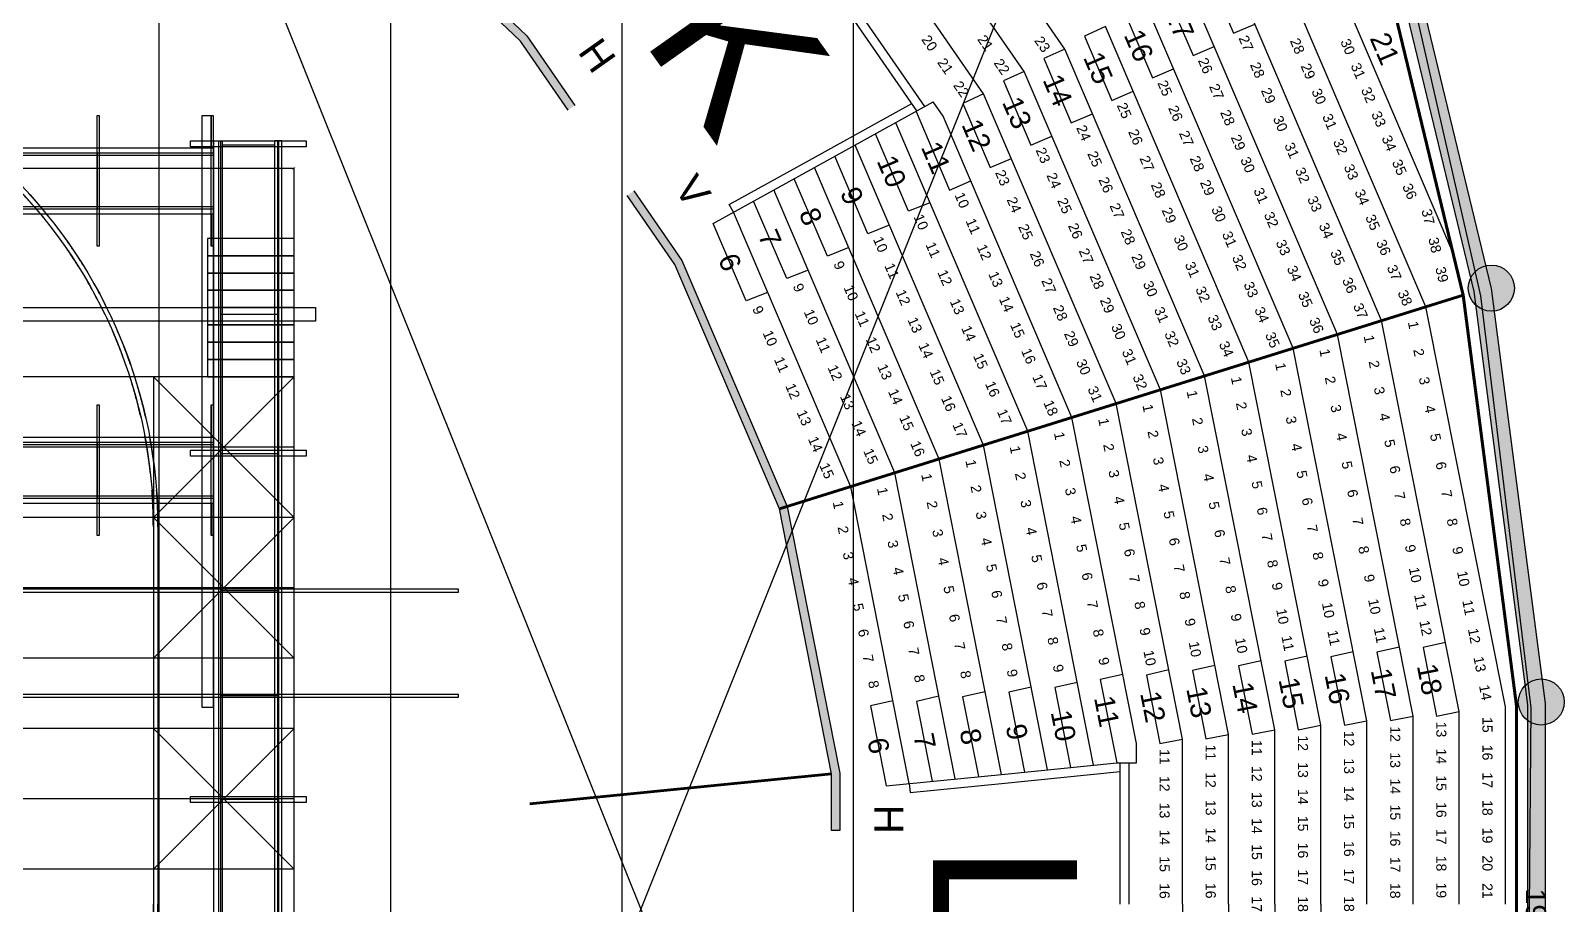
# Model space of a CAD drawing. Header units: millimetres. Extents: x -76108 to 202332, y 27411 to 140378.
# Drawn here: x 146641 to 173243, y 84100 to 99253 of the extents above; entities that cross this region are included whole.
import ezdxf
from ezdxf.enums import TextEntityAlignment as Align

# ---------------------------------------------------------------- set-up
doc = ezdxf.new("R2010")
doc.units = ezdxf.units.MM
doc.header["$LTSCALE"] = 100
doc.linetypes.add('HIDDEN', pattern=[9.525, 6.35, -3.175])
doc.layers.get('0').update_dxf_attribs({"linetype": 'CONTINUOUS'})
doc.layers.get('Defpoints').update_dxf_attribs({"linetype": 'CONTINUOUS'})
for name, color, linetype in [('_insida yttervägg arena', 6, 'CONTINUOUS'), ('A-3311-EA-', 3, 'CONTINUOUS'), ('A-3311-FYLL', 1, 'CONTINUOUS'), ('A-3312-EA-', 7, 'CONTINUOUS'), ('A-3312-FYLL', 7, 'CONTINUOUS'), ('A-3320-EA-', 3, 'CONTINUOUS'), ('A-3320-FYLL', 3, 'CONTINUOUS'), ('BELYS_BRYGGA', 7, 'CONTINUOUS'), ('G-STOLAR_TELE_2', 3, 'CONTINUOUS'), ('K-RADER', 252, 'CONTINUOUS'), ('K-RADNUMMER', 4, 'CONTINUOUS'), ('K-STOLNUMMER', 7, 'CONTINUOUS'), ('K-TRAPPA', 254, 'CONTINUOUS'), ('L-RADER', 252, 'CONTINUOUS'), ('L-RADNUMMER', 4, 'CONTINUOUS'), ('L-STOLNUMMER', 7, 'CONTINUOUS'), ('L-TRAPPA', 254, 'CONTINUOUS'), ('LINOR_HÄNG', 40, 'CONTINUOUS'), ('RINK', 5, 'CONTINUOUS'), ('SEKTIONS_NR', 4, 'CONTINUOUS'), ('STAGE 1', 4, 'CONTINUOUS'), ('U-RADER', 252, 'CONTINUOUS')]:
    doc.layers.add(name, color=color, linetype=linetype)
doc.layers.add('SEKTIONER', color=4, linetype='CONTINUOUS', lineweight=70)
doc.layers.add('SIDEDROP', color=7, linetype='CONTINUOUS', lineweight=30)
doc.styles.add('ARIAL', font='arial.ttf')
doc.dimstyles.new('POINT-BH90', dxfattribs={"dimtxt": 250, "dimasz": 50, "dimexe": 2, "dimexo": 1.5, "dimgap": 2, "dimtad": 1, "dimdec": 0, "dimzin": 0, "dimdsep": 46, "dimtxsty": 'STANDARD', "dimblk1": 'ARCHTICK', "dimblk2": 'ARCHTICK', "dimsah": 1, "dimcen": 1.5, "dimadec": 0, "dimazin": 0, "dimtfac": 1, "dimtdec": 0, "dimtix": 1, "dimtmove": 0, "dimatfit": 3, "dimldrblk": 'ARCHTICK', "dimfxl": 1, "dimtolj": 1, "dimtzin": 0, "dimarcsym": 0})

# ---------------------------------------------------------------- blocks, each defined once
blk = doc.blocks.new('KAJ')
at = {"layer": 'A-3311-FYLL'}
h = blk.add_hatch(color=256, dxfattribs=at)
h.paths.add_polyline_path([(27843, 21296), (27790, 21168), (29123, 20607), (33086, 18125), (33172, 18236), (29188, 20732)])
h.paths.add_polyline_path([(37213, 13775), (37328, 13855), (36493, 15063), (33172, 18236), (33086, 18125), (36385, 14971)])
blk.add_hatch(color=256, dxfattribs=at).paths.add_polyline_path([(38351, 12375), (38237, 12295), (39063, 11100), (40878, 6857), (41781, 2263), (41781, 1281), (41921, 1281), (41921, 2277), (41012, 6899), (39186, 11168)])
at = {"layer": 'A-3311-EA-'}
for p, q in [((36385, 14971), (33086, 18125)), ((33172, 18236), (36493, 15063)), ((37213, 13775), (36385, 14971)), ((36493, 15063), (37328, 13855)), ((39063, 11100), (38237, 12295)), ((38351, 12375), (39186, 11168)), ((40878, 6857), (39063, 11100)), ((39186, 11168), (41012, 6898)), ((41781, 2263), (40878, 6857)), ((41012, 6898), (41921, 2277)), ((41781, 1281), (41781, 2263)), ((41921, 2277), (41921, 1281)), ((41921, 1281), (41781, 1281))]:
    blk.add_line(p, q, dxfattribs=at)
blk = doc.blocks.new('*U48')
at = {"layer": 'G-STOLAR_TELE_2'}
blk.add_circle((0, 0), 400, dxfattribs=at)
blk = doc.blocks.new('*U49')
at = {"layer": 'G-STOLAR_TELE_2'}
blk.add_circle((0, 0), 400, dxfattribs=at)
blk = doc.blocks.new('sarg')
at = {"layer": 'RINK'}
for points in [[(118753, 99226), (140269, 99226, -0.414214), (148849, 90646), (148849, 84100)], [(118753, 99146), (140269, 99146, -0.414214), (148769, 90646), (148769, 84100)], [(118753, 69054), (140269, 69054, 0.414214), (148769, 77554), (148769, 84100)], [(118753, 68974), (140269, 68974, 0.414214), (148849, 77554), (148849, 84100)]]:
    blk.add_lwpolyline(points, format="xyb", dxfattribs=at)
blk = doc.blocks.new('_ARCHTICK')
at = {"color": 0, "linetype": 'ByBlock', "const_width": 0.15}
blk.add_lwpolyline([(-0.5, -0.5), (0.5, 0.5)], dxfattribs=at)
blk = doc.blocks.new('*D66')
at = {"layer": 'Defpoints', "color": 0, "transparency": 16777216}
for p in [(151209, 96867), (139009, 93250), (151209, 93250)]:
    blk.add_point(p, dxfattribs=at)
at = {"layer": 'STAGE 1', "color": 0, "lineweight": -2, "transparency": 16777216}
for p, q in [((139009, 93252), (139009, 96869)), ((139009, 96867), (151209, 96867)), ((151209, 93252), (151209, 96869))]:
    blk.add_line(p, q, dxfattribs=at)
at = {"layer": 'STAGE 1', "color": 0, "lineweight": -2, "transparency": 16777216, "xscale": 50, "yscale": 50, "zscale": 50, "rotation": 180}
blk.add_blockref('_ARCHTICK', (139009, 96867), dxfattribs=at)
at = {"layer": 'STAGE 1', "color": 0, "lineweight": -2, "transparency": 16777216, "xscale": 50, "yscale": 50, "zscale": 50}
blk.add_blockref('_ARCHTICK', (151209, 96867), dxfattribs=at)
at = {"layer": 'STAGE 1', "color": 0, "transparency": 16777216, "insert": (145109, 97073), "char_height": 250, "attachment_point": 5, "style": 'ARIAL'}
blk.add_mtext('\\A1;{\\H1.6x;12200}', dxfattribs=at)

msp = doc.modelspace()

# ---------------------------------------------------------------- hatches: boundary and pattern name
at = {"layer": 'A-3312-FYLL'}
msp.add_hatch(color=256, dxfattribs=at).paths.add_polyline_path([(172912, 87591.3), (171965, 94817.1), (170224.5, 102043), (167356.7, 109336.3), (164341.5, 114725.2), (164096.7, 114548.4), (167085, 109207.6), (169950, 101901.8), (171678, 94727.3), (172612, 87561.5), (172612, 84100), (172612, 80638.5), (171678, 73472.7), (169950, 66298.2), (167085, 58992.4), (164096.7, 53651.6), (164341.5, 53474.8), (167356.7, 58863.7), (170224.5, 66157), (171965, 73382.9), (172912, 80608.7), (172912, 84100)])
at = {"layer": 'A-3320-FYLL'}
for points in [[(172377.7, 94788.4, 1), (171577.7, 94788.4, 1)], [(173243.4, 87609, 1), (172443.4, 87609, 1)]]:
    msp.add_hatch(color=256, dxfattribs=at).paths.add_polyline_path(points)

# ---------------------------------------------------------------- linework, layer by layer
at = {"layer": '_insida yttervägg arena', "color": 9}
msp.add_lwpolyline([(144135, 131340.6), (150884.1, 127310.9), (157147, 122309.6), (161229.7, 118425.7), (159972.6, 117383.9), (162841.1, 113601.1), (164195.6, 114618.1), (167368.7, 109271.5), (170127, 101958.3), (171790.5, 94651.7), (172663, 87507.3), (172606.7, 80521.3), (171762.4, 73264.4), (170101.6, 66103.1), (167202.6, 58902.4), (164217.1, 53599), (162838, 54583.5), (159967.1, 50673.7), (161092.9, 49745.5), (156927.3, 45779.5), (150671.1, 40929), (144056.7, 36878.6)], dxfattribs=at)
at = {"layer": 'A-3312-EA-'}
for p, q in [((171678, 94727.3), (169950, 101901.8)), ((170236.8, 101992.1), (171973.5, 94782)), ((172612, 87561.5), (171678, 94727.3)), ((171973.5, 94782), (172912, 87581)), ((172612, 80638.5), (172612, 87561.5)), ((172912, 87581), (172912, 80619))]:
    msp.add_line(p, q, dxfattribs=at)
at = {"layer": 'BELYS_BRYGGA'}
for p, q in [((149780, 97223.4), (149780, 97777)), ((87542.7, 97135.5), (149813, 97135.5)), ((87692.2, 97223.4), (149813, 97223.4)), ((147800.4, 96165), (147800.4, 97135.5)), ((149813, 97339.7), (149813, 70860.3)), ((149934.6, 97339.7), (149934.6, 70860.3)), ((150870, 97270.1), (149962.6, 97270.1)), ((87692.2, 97095.6), (149813, 97095.6)), ((87542.7, 96165), (149813, 96165)), ((87692.2, 96204.9), (149813, 96204.9)), ((87692.2, 96077.1), (149813, 96077.1)), ((149780, 96077.1), (149780, 95523.5)), ((150926, 94332.6), (149934.6, 94332.6)), ((149780, 92201.7), (149780, 92755.3)), ((87542.7, 92113.8), (149813, 92113.8)), ((87692.2, 92201.7), (149813, 92201.7)), ((87692.2, 92073.9), (149813, 92073.9)), ((147800.4, 91143.3), (147800.4, 92113.8)), ((150926, 91912.2), (149934.6, 91912.2)), ((87542.7, 91143.3), (149813, 91143.3)), ((87692.2, 91183.3), (149813, 91183.3)), ((87692.2, 91055.4), (149813, 91055.4)), ((149780, 91055.4), (149780, 90501.8)), ((150926, 89539.9), (149934.6, 89539.9)), ((150926, 87718), (149934.6, 87718)), ((150926, 85918.2), (149934.6, 85918.2))]:
    msp.add_line(p, q, dxfattribs=at)
for points in [[(147834.8, 97777), (147786.8, 97777), (147786.8, 95523.5), (147834.8, 95523.5)], [(149608, 97777), (149608, 87520.7), (149813, 87520.7), (149813, 97777)], [(149813, 97777), (149765, 97777), (149765, 95523.5), (149813, 95523.5)], [(151421.4, 97238.6), (149411.2, 97238.6), (149411.2, 97339.7), (151421.4, 97339.7)], [(149962.6, 70860.3), (149906.6, 70860.3), (149906.6, 97339.7), (149962.6, 97339.7)], [(150870, 70860.3), (150926, 70860.3), (150926, 97339.7), (150870, 97339.7)], [(150939.8, 70860.3), (150995.8, 70860.3), (150995.8, 97339.7), (150939.8, 97339.7)], [(151580.5, 94215.9), (145686.4, 94215.9), (145686.4, 94449.4), (151580.5, 94449.4)], [(147834.8, 92755.3), (147786.8, 92755.3), (147786.8, 90501.8), (147834.8, 90501.8)], [(149813, 92755.3), (149765, 92755.3), (149765, 90501.8), (149813, 90501.8)], [(151421.4, 91875.7), (149411.2, 91875.7), (149411.2, 91976.7), (151421.4, 91976.7)], [(145681.6, 89563.9), (145681.6, 89515.9), (154064.6, 89515.9), (154064.6, 89563.9)], [(145681.6, 87742), (145681.6, 87694), (154064.6, 87694), (154064.6, 87742)], [(151421.4, 85867.7), (149411.2, 85867.7), (149411.2, 85968.8), (151421.4, 85968.8)]]:
    msp.add_lwpolyline(points, close=True, dxfattribs=at)
at = {"layer": 'K-RADER'}
for p, q in [((164578.9, 98935.2), (161015.2, 104087.5)), ((163875.1, 98546.4), (160403.6, 103565.5)), ((163171.3, 98157.7), (159791.9, 103043.5)), ((169768.4, 101801.5), (171486.7, 94667.4)), ((171308.7, 95406.6), (168801.9, 101267.7)), ((170841.2, 94465.4), (168098.1, 100878.9)), ((170073.8, 94225.2), (167394.3, 100490.2)), ((169306.4, 93985.1), (166690.4, 100101.4)), ((168539, 93744.9), (165986.6, 99712.7)), ((167771.6, 93504.8), (165282.8, 99323.9)), ((167004.2, 93264.6), (164578.9, 98935.2)), ((166236.9, 93024.5), (163875.1, 98546.4)), ((162467.5, 97768.9), (162295.9, 98016.9)), ((165469.5, 92784.3), (163171.3, 98157.7)), ((163934.7, 92304), (161645, 97657.4)), ((164702.1, 92544.2), (162467.5, 97768.9)), ((163167.3, 92063.8), (160941.2, 97268.6)), ((162399.9, 91823.7), (160237.4, 96879.9)), ((161632.5, 91583.5), (159533.6, 96491.1)), ((160865.2, 91343.4), (158829.7, 96102.4))]:
    msp.add_line(p, q, dxfattribs=at)
at = {"layer": 'K-TRAPPA'}
for p, q in [((160148.9, 97008.1), (161924.8, 97989)), ((160237.4, 96879.9), (162295.9, 98016.9)), ((161998.5, 97852.6), (162579.6, 96489.6)), ((158477.8, 95908), (160237.4, 96879.9)), ((158754.8, 96238.1), (160148.9, 97008.1)), ((162579.6, 96489.6), (162947.5, 96646.5)), ((158829.7, 96102.4), (158754.8, 96238.1))]:
    msp.add_line(p, q, dxfattribs=at)
for points in [[(162013.4, 97860.8), (159118.3, 102046.5)], [(162149.8, 97936.2), (159236.6, 102147.9)], [(167394.3, 100490.2), (167031.7, 100324.4), (167506.4, 99210.9), (167874.3, 99367.7)], [(166690.4, 100101.4), (166327.9, 99935.6), (166802.5, 98822.1), (167170.5, 98979)], [(165986.6, 99712.7), (165624.1, 99546.9), (166098.7, 98433.4), (166466.7, 98590.2)], [(165282.8, 99323.9), (164920.2, 99158.1), (165394.9, 98044.6), (165762.8, 98201.5)], [(164578.9, 98935.2), (164216.4, 98769.4), (164691, 97655.9), (165059, 97812.7)], [(163875.1, 98546.4), (163512.6, 98380.6), (163987.2, 97267.1), (164355.2, 97424)], [(163171.3, 98157.7), (162808.7, 97991.9), (163283.4, 96878.4), (163651.3, 97035.2)], [(162238.1, 96268.1), (161867.6, 96120.8), (161293.1, 97463)], [(161534.2, 95879.4), (161163.8, 95732.1), (160589.3, 97074.3)], [(160830.4, 95490.6), (160460, 95343.3), (159885.5, 96685.5)], [(160126.6, 95101.9), (159756.1, 94954.6), (159181.6, 96296.8)], [(159422.8, 94713.1), (159052.3, 94565.8), (158477.8, 95908)]]:
    msp.add_lwpolyline(points, dxfattribs=at)
at = {"layer": 'L-RADER'}
for p, q in [((172220.2, 87522.7), (170841.2, 94465.4)), ((171486.7, 94667.4), (172412, 87541.7)), ((171420.2, 87443.3), (170073.8, 94225.2)), ((170620.2, 87363.9), (169306.4, 93985.1)), ((169820.2, 87284.6), (168539, 93744.9)), ((169020.2, 87205.2), (167771.6, 93504.8)), ((168220.2, 87125.8), (167004.2, 93264.6)), ((167420.2, 87046.5), (166236.9, 93024.5)), ((166620.2, 86967.1), (165469.5, 92784.3)), ((165820.2, 86887.8), (164702.1, 92544.2)), ((164278.6, 86433.3), (163167.3, 92063.8)), ((165078.6, 86512.7), (163934.7, 92304)), ((163478.5, 86354), (162399.9, 91823.7)), ((162678.5, 86274.6), (161632.5, 91583.5)), ((161878.4, 86195.2), (160865.2, 91343.4)), ((172220.2, 84100), (172220.2, 87522.7)), ((169820.2, 84100), (169820.2, 87284.6)), ((170620.2, 84100), (170620.2, 87363.9)), ((171420.2, 84100), (171420.2, 87443.3)), ((167420.2, 84100), (167420.2, 87046.5)), ((168220.2, 84100), (168220.2, 87125.8)), ((169020.2, 84100), (169020.2, 87205.2)), ((165820.2, 86552.4), (165820.2, 86887.8)), ((166620.2, 84100), (166620.2, 86967.1)), ((166620.2, 84100), (166620.2, 81232.9)), ((167420.2, 84100), (167420.2, 81153.5)), ((168220.2, 84100), (168220.2, 81074.2)), ((169020.2, 84100), (169020.2, 80994.8))]:
    msp.add_line(p, q, dxfattribs=at)
at = {"layer": 'L-TRAPPA'}
for p, q in [((165582.9, 88085.2), (165193.9, 87998.1)), ((165193.9, 87998.1), (165478.6, 86552.4)), ((163478.5, 86354), (165478.6, 86552.4)), ((165478.6, 86552.4), (165820.2, 86552.4)), ((155343.1, 85848.3), (160533.1, 86363.2)), ((161480.6, 86155.8), (163478.5, 86354)), ((161878.4, 86195.2), (161893.7, 86041)), ((161893.7, 86041), (163478.6, 86198.2)), ((163478.5, 86198.2), (165540.5, 86402.8))]:
    msp.add_line(p, q, dxfattribs=at)
for points in [[(171182.9, 88640.8), (170793.9, 88553.6), (171027.8, 87366), (171420.2, 87443.3)], [(167982.9, 88323.3), (167593.9, 88236.2), (167827.8, 87048.6), (168220.2, 87125.8)], [(168782.9, 88402.7), (168393.9, 88315.5), (168627.8, 87127.9), (169020.2, 87205.2)], [(169582.9, 88482.1), (169193.9, 88394.9), (169427.8, 87207.3), (169820.2, 87284.6)], [(170382.9, 88561.4), (169993.9, 88474.3), (170227.8, 87286.7), (170620.2, 87363.9)], [(166382.9, 88164.6), (165993.9, 88077.4), (166227.8, 86889.8), (166620.2, 86967.1)], [(167182.9, 88244), (166793.9, 88156.8), (167027.8, 86969.2), (167420.2, 87046.5)], [(163995.7, 87866.5), (163606.7, 87779.1), (163880.3, 86393.8)], [(164795.5, 87945.8), (164406.6, 87858.4), (164680.2, 86473.2)], [(161595.9, 87628.4), (161207, 87541), (161480.6, 86155.8)], [(162395.9, 87707.8), (162006.9, 87620.4), (162280.5, 86235.1)], [(163195.8, 87787.1), (162806.8, 87699.7), (163080.4, 86314.5)], [(165540.5, 84100), (165540.5, 86552.4)], [(165695.5, 84100), (165695.5, 86552.4)]]:
    msp.add_lwpolyline(points, dxfattribs=at)
at = {"layer": 'LINOR_HÄNG'}
for p, q in [((148865.1, 128284.4), (148865.1, 39915.6)), ((152880.1, 125445.2), (152880.1, 42754.8)), ((156895.1, 122338.3), (156895.1, 45861.7)), ((160910.1, 116179.1), (160910.1, 52020.9))]:
    msp.add_line(p, q, dxfattribs=at)
at = {"layer": 'RINK', "linetype": 'HIDDEN'}
for points in [[(118752.6, 99226.5), (140268.6, 99226.5, -0.4142136), (148848.6, 90646.5), (148848.6, 84100)], [(118752.6, 99146.5), (140268.6, 99146.5, -0.4142136), (148768.6, 90646.5), (148768.6, 84100)], [(118752.6, 69053.5), (140268.6, 69053.5, 0.4142136), (148768.6, 77553.5), (148768.6, 84100)], [(118752.6, 68973.5), (140268.6, 68973.5, 0.4142136), (148848.6, 77553.5), (148848.6, 84100)]]:
    msp.add_lwpolyline(points, format="xyb", dxfattribs=at)
at = {"layer": 'SEKTIONER'}
for p, q in [((159630.5, 90957), (171486.7, 94667.4)), ((160533.1, 86363.2), (155298.1, 85843.9))]:
    msp.add_line(p, q, dxfattribs=at)
for points in [[(163933.4, 114430.6), (166903.8, 109121.8), (169768.4, 101801.5), (171486.7, 94667.4), (172412, 87541.7), (172412, 84100)], [(163933.4, 53769.4), (166903.8, 59078.2), (169768.4, 66398.5), (171486.7, 73532.6), (172412, 80658.3), (172412, 84100)]]:
    msp.add_lwpolyline(points, dxfattribs=at)
at = {"layer": 'SIDEDROP'}
for p, q in [((136887.4, 134767), (167303.6, 58868.5)), ((136958.2, 33371), (167356.8, 109336.2))]:
    msp.add_line(p, q, dxfattribs=at)
at = {"layer": 'STAGE 1'}
for p, q in [((151208.6, 93250), (139008.6, 93250)), ((148768.6, 93250), (148768.6, 74950)), ((148768.6, 93250), (151208.6, 90810)), ((148768.6, 90810), (151208.6, 93250)), ((151208.6, 74950), (151208.6, 93250)), ((151208.6, 92030), (139008.6, 92030)), ((151208.6, 90810), (139008.6, 90810)), ((148768.6, 90810), (151208.6, 88370)), ((148768.6, 88370), (151208.6, 90810)), ((151208.6, 89590), (139008.6, 89590)), ((151208.6, 88370), (139008.6, 88370)), ((151208.6, 87150), (139008.6, 87150)), ((148768.6, 87150), (151208.6, 84710)), ((148768.6, 84710), (151208.6, 87150)), ((151208.6, 85930), (139008.6, 85930)), ((151208.6, 84710), (139008.6, 84710))]:
    msp.add_line(p, q, dxfattribs=at)
for points in [[(149708.6, 95350), (151208.6, 95350), (151208.6, 95650), (149708.6, 95650)], [(149708.6, 95050), (151208.6, 95050), (151208.6, 95350), (149708.6, 95350)], [(149708.6, 94750), (151208.6, 94750), (151208.6, 95050), (149708.6, 95050)], [(149708.6, 94450), (151208.6, 94450), (151208.6, 94750), (149708.6, 94750)], [(149708.6, 94150), (151208.6, 94150), (151208.6, 94450), (149708.6, 94450)], [(149708.6, 93850), (151208.6, 93850), (151208.6, 94150), (149708.6, 94150)], [(149708.6, 93550), (151208.6, 93550), (151208.6, 93850), (149708.6, 93850)], [(149708.6, 93250), (151208.6, 93250), (151208.6, 93550), (149708.6, 93550)]]:
    msp.add_lwpolyline(points, close=True, dxfattribs=at)

# ---------------------------------------------------------------- block references
at = {"layer": 'A-3320-EA-'}
for name, p in [('*U49', (171977.7, 94788.4)), ('*U48', (172843.4, 87609))]:
    msp.add_blockref(name, p, dxfattribs=at)
at = {"layer": 'RINK'}
msp.add_blockref('sarg', (0, 0), dxfattribs=at)
at = {"layer": 'U-RADER'}
msp.add_blockref('KAJ', (118752.6, 84100), dxfattribs=at)

# ---------------------------------------------------------------- texts
at = {"layer": 'K-RADNUMMER', "style": 'ARIAL'}
for s, p in [('17', (166300.2, 99568.3)), ('16', (165596.4, 99179.6)), ('21', (169862.6, 99124.5)), ('15', (164892.5, 98790.8)), ('14', (164188.7, 98402.1)), ('13', (163484.9, 98013.3)), ('12', (162781.1, 97624.6)), ('11', (162077.2, 97235.8)), ('10', (161309.6, 96996)), ('9', (160675, 96445.6)), ('8', (159958.6, 96086.2)), ('7', (159250.4, 95707.5)), ('6', (158557, 95294.5))]:
    msp.add_text(s, height=350, rotation=293.18144, dxfattribs=at).set_placement(p)
at = {"layer": 'K-STOLNUMMER', "style": 'ARIAL'}
for s, rotation, p in [('20', 304.67036, (162082.6, 99100.8)), ('21', 304.67036, (163053.7, 99103.3)), ('23', 304.67036, (164041.9, 99080.8)), ('27', 293.15643, (167588.9, 99125.4)), ('28', 293.15643, (168479.5, 99077.4)), ('30', 293.15643, (169354.4, 99066.2)), ('21', 304.67036, (162358.5, 98701.9)), ('22', 304.67036, (163338.1, 98692)), ('26', 293.15643, (166885, 98736.7)), ('28', 293.15643, (167787.5, 98661.1)), ('29', 293.15643, (168666.3, 98640.7)), ('31', 293.15643, (169533.3, 98647.9)), ('22', 304.67036, (162634.4, 98303.1)), ('25', 293.15643, (166181.2, 98347.9)), ('27', 293.15643, (167077.7, 98286.1)), ('29', 293.15643, (167977.5, 98216.7)), ('30', 293.15643, (168853.1, 98204)), ('32', 293.15643, (169712.2, 98229.5)), ('25', 293.15643, (165477.4, 97959.2)), ('26', 293.15643, (166368, 97911.2)), ('28', 293.15643, (167270.4, 97835.6)), ('30', 293.15643, (168184.6, 97732.5)), ('31', 293.15643, (169039.9, 97767.2)), ('33', 293.15643, (169891.2, 97811.2)), ('24', 293.15643, (164773.5, 97570.4)), ('26', 293.15643, (165674, 97499.4)), ('27', 293.15643, (166554.8, 97474.4)), ('29', 293.15643, (167454.6, 97405)), ('32', 293.15643, (169226.7, 97330.5)), ('34', 293.15643, (170070.1, 97392.8)), ('23', 293.15643, (164069.7, 97181.7)), ('25', 293.15643, (164966.2, 97119.9)), ('31', 293.15643, (168383.2, 97268.1)), ('23', 293.15643, (163365.9, 96792.9)), ('27', 293.15643, (165870.6, 97039.7)), ('28', 293.15643, (166741.6, 97037.7)), ('30', 293.15643, (167618.6, 97018.7)), ('32', 293.15643, (168568.1, 96835.9)), ('33', 293.15643, (169413.4, 96893.8)), ('35', 293.15643, (170249, 96974.5)), ('24', 293.15643, (164256.5, 96744.9)), ('26', 293.15643, (165158.9, 96669.4)), ('28', 293.15643, (166067.2, 96580)), ('29', 293.15643, (166919.8, 96620.9)), ('36', 293.15643, (170427.9, 96556.2)), ('10', 293.15643, (162662.1, 96404.2)), ('24', 293.15643, (163566.4, 96324)), ('25', 293.15643, (164443.3, 96308.2)), ('31', 293.15643, (167848.5, 96484)), ('33', 293.15643, (168780.4, 96339.5)), ('34', 293.15643, (169600.2, 96457)), ('10', 293.15643, (161952.6, 96025.8)), ('27', 293.15643, (165351.6, 96218.8)), ('29', 293.15643, (166255.3, 96140.2)), ('30', 293.15643, (167115.2, 96164.2)), ('32', 293.15643, (168027.5, 96065.5)), ('35', 293.15643, (169787, 96020.3)), ('37', 283.54256, (170763.6, 96137.5)), ('11', 293.15643, (162854.7, 95953.6)), ('25', 293.15643, (163767, 95855.1)), ('26', 293.15643, (164630.1, 95871.5)), ('28', 293.15643, (165544.3, 95768.3)), ('31', 293.15643, (167301.9, 95727.5)), ('34', 293.15643, (168979, 95875.2)), ('10', 293.15643, (161248.8, 95637.1)), ('11', 293.15643, (162159.1, 95543.1)), ('12', 293.15643, (163047.4, 95503.1)), ('30', 293.15643, (166460.5, 95660.6)), ('33', 293.15643, (168233.9, 95583)), ('36', 293.15643, (169973.8, 95583.6)), ('38', 283.54256, (170881.8, 95646.6)), ('9', 293.15643, (160560.6, 95211.8)), ('26', 293.15643, (163967.5, 95386.2)), ('27', 293.15643, (164816.9, 95434.7)), ('29', 293.15643, (165728.5, 95337.7)), ('31', 293.15643, (166657.1, 95200.8)), ('32', 293.15643, (167475, 95322.8)), ('35', 293.15643, (169177.6, 95410.9)), ('11', 293.15643, (161445.4, 95177.3)), ('12', 293.15643, (162365.5, 95060.4)), ('13', 293.15643, (163248, 95034)), ('28', 293.15643, (165003.7, 94998)), ('34', 293.15643, (168426.5, 95132.5)), ('36', 293.15643, (169384.5, 94927.2)), ('37', 293.15643, (170160.6, 95146.8)), ('39', 283.54256, (171004.8, 95135.9)), ('9', 293.15643, (159856.7, 94823)), ('10', 293.15643, (160737.6, 94797.8)), ('12', 293.15643, (161642, 94717.6)), ('27', 293.15643, (164168.1, 94917.3)), ('30', 293.15643, (165929.7, 94867.3)), ('32', 293.15643, (166840, 94773.2)), ('33', 293.15643, (167675.5, 94854.1)), ('35', 293.15643, (168619.2, 94681.9)), ('38', 293.15643, (170347.4, 94710.1)), ('9', 293.15643, (159152.9, 94434.3)), ('13', 293.15643, (162579.9, 94559.1)), ('14', 293.15643, (163432.8, 94602.1)), ('28', 293.15643, (164368.7, 94448.3)), ('29', 293.15643, (165181.9, 94581.2)), ('31', 293.15643, (166122.4, 94416.7)), ('34', 293.15643, (167862.3, 94417.3)), ('37', 293.15643, (169574.7, 94482.3)), ('10', 293.15643, (160047.6, 94376.8)), ('11', 293.15643, (160930.3, 94347.3)), ('13', 293.15643, (161846.6, 94239.4)), ('15', 293.15643, (163625.5, 94151.5)), ('33', 293.15643, (167050.3, 94281.4)), ('36', 293.15643, (168811.9, 94231.4)), ('10', 293.15643, (159333.9, 94011.1)), ('11', 293.15643, (160254, 93894.1)), ('12', 293.15643, (161123, 93896.7)), ('14', 293.15643, (162778.4, 94095)), ('29', 293.15643, (164560.7, 93999.4)), ('30', 293.15643, (165377.2, 94124.5)), ('32', 293.15643, (166301.4, 93998.2)), ('35', 293.15643, (168049.1, 93980.6)), ('14', 293.15643, (162035.3, 93798.2)), ('15', 293.15643, (162984.9, 93612.3)), ('16', 293.15643, (163818.2, 93701)), ('31', 293.15643, (165564, 93687.8)), ('34', 293.15643, (167247, 93821.7)), ('11', 293.15643, (159530.5, 93551.4)), ('12', 293.15643, (160460.5, 93411.4)), ('13', 293.15643, (161323.6, 93427.7)), ('30', 293.15643, (164769.8, 93510.5)), ('33', 293.15643, (166507.7, 93515.7)), ('12', 293.15643, (159727.1, 93091.6)), ('15', 293.15643, (162231.9, 93338.5)), ('16', 293.15643, (163191.3, 93129.6)), ('17', 293.15643, (164010.9, 93250.5)), ('32', 293.15643, (165750.8, 93251.1)), ('13', 293.15643, (160674.9, 92910.2)), ('14', 293.15643, (161508.4, 92995.7)), ('16', 293.15643, (162428.5, 92878.7)), ('31', 293.15643, (164970.3, 93041.6)), ('13', 293.15643, (159923.8, 92631.9)), ('15', 293.15643, (161701.1, 92545.2)), ('17', 293.15643, (163397.8, 92646.9)), ('18', 293.15643, (164203.6, 92800)), ('14', 293.15643, (160873.4, 92446)), ('17', 293.15643, (162625.1, 92419)), ('14', 293.15643, (160120.4, 92172.2)), ('16', 293.15643, (161893.8, 92094.6)), ('15', 293.15643, (161079.8, 91963.3)), ('15', 293.15643, (160317, 91712.5))]:
    msp.add_text(s, height=175, rotation=rotation, dxfattribs=at).set_placement(p)
at = {"layer": 'L-RADNUMMER', "style": 'ARIAL'}
for s, rotation, p in [('16', 281.1639, (169083.9, 88078.7)), ('17', 281.1639, (169883.9, 88158.1)), ('18', 281.1639, (170683.9, 88237.4)), ('13', 281.1639, (166683.9, 87840.6)), ('14', 281.1639, (167483.9, 87920)), ('15', 281.1639, (168283.9, 87999.3)), ('11', 281.1639, (165083.9, 87681.9)), ('12', 281.1639, (165883.9, 87761.2)), ('10', 281.1639, (164332.4, 87433.5)), ('7', 281.1639, (161951.4, 87031.3)), ('8', 281.1639, (162751.3, 87110.6)), ('9', 281.1639, (163551.2, 87190)), ('6', 281.1639, (161151.5, 86951.9)), ('19', 270, (172577.5, 84371.5))]:
    msp.add_text(s, height=350, rotation=rotation, dxfattribs=at).set_placement(p)
at = {"layer": 'L-STOLNUMMER', "style": 'ARIAL'}
for s, p in [('1', (170528.3, 94197.2)), ('1', (169760.9, 93957)), ('1', (168993.5, 93716.8)), ('2', (170621.6, 93720.8)), ('1', (168226.1, 93476.7)), ('2', (169847.5, 93515)), ('1', (167458.8, 93236.5)), ('2', (169086.9, 93240.5)), ('3', (170718.3, 93230.2)), ('1', (166691.4, 92996.4)), ('2', (168315.6, 93020)), ('3', (169937.4, 93058.8)), ('1', (165924, 92756.2)), ('2', (167545.3, 92794.5)), ('3', (169183.5, 92749.9)), ('4', (170027.2, 92602.5)), ('4', (170814.9, 92739.7)), ('1', (165156.6, 92516.1)), ('2', (166012.5, 92304.4)), ('2', (166783.7, 92524.9)), ('3', (167635.2, 92338.3)), ('3', (168408.4, 92549)), ('1', (164389.2, 92275.9)), ('2', (165243.2, 92074.1)), ('3', (166879.4, 92039.3)), ('4', (168501.2, 92078.1)), ('4', (169280.2, 92259.4)), ('5', (170117.1, 92146.3)), ('5', (170911.6, 92249.1)), ('1', (162854.4, 91795.6)), ('1', (163621.8, 92035.8)), ('2', (164482.5, 91799.6)), ('3', (166104.3, 91838.4)), ('4', (167725.1, 91882.1)), ('5', (169376.8, 91768.8)), ('1', (162087.1, 91555.4)), ('2', (163712.3, 91574.1)), ('3', (165333, 91617.8)), ('4', (166975.1, 91553.6)), ('5', (168594, 91607.1)), ('6', (170207, 91690.1)), ('6', (171008.2, 91758.5)), ('1', (161319.7, 91315.3)), ('2', (162941, 91353.6)), ('3', (164579.2, 91309)), ('4', (166196.1, 91372.3)), ('5', (167815, 91425.8)), ('6', (169473.5, 91278.2)), ('7', (170291.4, 91235.3)), ('7', (171104.9, 91268)), ('1', (160552.3, 91075.1)), ('2', (162180.4, 91079.1)), ('3', (163806, 91098.3)), ('4', (165422.9, 91161.6)), ('5', (167070.8, 91067.9)), ('6', (167904.9, 90969.6)), ('6', (168686.7, 91136.2)), ('2', (161408.2, 90863.5)), ('3', (163030.9, 90897.4)), ('4', (164675.8, 90818.4)), ('5', (165512.8, 90705.4)), ('5', (166287.9, 90906.3)), ('7', (169564.6, 90789.1)), ('8', (170386.8, 90777.6)), ('8', (171201.5, 90777.4)), ('2', (160636.9, 90642.9)), ('3', (162277, 90588.5)), ('4', (163899.8, 90622.4)), ('6', (166379.7, 90440.2)), ('6', (167166.5, 90582.3)), ('7', (167989.2, 90514.8)), ('7', (168774, 90666.7)), ('3', (160724.9, 90196.5)), ('3', (161500, 90397.4)), ('4', (163120.8, 90441.1)), ('5', (164772.5, 90327.9)), ('6', (165602.7, 90249.1)), ('8', (168872.3, 90194.3)), ('8', (169666.7, 90297.1)), ('9', (170476.7, 90321.4)), ('9', (171298.2, 90286.8)), ('4', (161591.8, 89931.4)), ('4', (162373.7, 90098)), ('5', (163210.7, 89984.9)), ('5', (163993.5, 90146.6)), ('7', (166466, 89975.6)), ('7', (167256.6, 90098)), ('8', (168084.6, 90057.1)), ('10', (170545.9, 89931.3)), ('4', (160812.8, 89750.1)), ('6', (164087.3, 89670.7)), ('6', (164869.1, 89837.3)), ('7', (165687, 89794.3)), ('9', (168166.3, 89666.1)), ('9', (168965.1, 89723.3)), ('9', (169763.4, 89806.5)), ('10', (171380.8, 89867.2)), ('5', (161683.6, 89465.3)), ('5', (162470.3, 89607.4)), ('6', (163300.5, 89528.7)), ('8', (166563.4, 89508.2)), ('8', (167357.8, 89610.9)), ('10', (169839.4, 89382.1)), ('11', (170637.4, 89466.7)), ('5', (160900.8, 89303.7)), ('6', (162567, 89116.8)), ('7', (164175.5, 89196.3)), ('7', (164960.3, 89348.1)), ('8', (165782.5, 89336.7)), ('9', (167453.5, 89125.3)), ('10', (168243.7, 89210.8)), ('10', (169037.2, 89318.5)), ('11', (171472.5, 89363.5)), ('6', (160988.7, 88857.3)), ('6', (161775.4, 88999.3)), ('7', (163384.9, 89073.9)), ('8', (165062.4, 88856.1)), ('9', (165872.3, 88880.4)), ('9', (166655.2, 89042.1)), ('11', (169937.7, 88883.2)), ('12', (170727.3, 89010.5)), ('12', (171569.1, 88872.9)), ('7', (162658.1, 88627.7)), ('8', (163480.3, 88616.2)), ('8', (164274.8, 88719)), ('10', (166726.4, 88642.2)), ('10', (167528.5, 88705.8)), ('11', (168335.3, 88746.3)), ('11', (169131.7, 88839.2)), ('7', (161071.1, 88412.3)), ('7', (161861.7, 88534.7)), ('9', (165159.1, 88365.6)), ('10', (165941.6, 88490.4)), ('13', (171665.8, 88382.3)), ('8', (161959.1, 88067.2)), ('8', (162760.3, 88135.7)), ('9', (163570.2, 88160)), ('9', (164368.5, 88243.2)), ('8', (161164.6, 87964.4)), ('14', (171762.4, 87891.8))]:
    msp.add_text(s, height=175, rotation=281.11593, dxfattribs=at).set_placement(p)
for s, p in [('15', (171770.2, 87212.1)), ('12', (168570.2, 86894.6)), ('12', (169370.2, 86974)), ('12', (170170.2, 87053.3)), ('13', (170970.2, 87132.7)), ('11', (166170.2, 86656.5)), ('11', (166970.2, 86735.9)), ('11', (167770.2, 86815.2)), ('14', (170970.2, 86667.7)), ('16', (171770.2, 86732.1)), ('12', (167770.2, 86363.2)), ('13', (168570.2, 86429.6)), ('13', (169370.2, 86496)), ('13', (170170.2, 86600.3)), ('12', (166170.2, 86191.5)), ('12', (166970.2, 86255.9)), ('14', (170170.2, 86147.3)), ('15', (170970.2, 86202.7)), ('17', (171770.2, 86252.1)), ('13', (167770.2, 85911.2)), ('14', (168570.2, 85964.6)), ('14', (169370.2, 86018)), ('13', (166170.2, 85726.5)), ('13', (166970.2, 85775.9)), ('15', (170170.2, 85694.3)), ('16', (170970.2, 85737.7)), ('18', (171770.2, 85772.1)), ('14', (166970.2, 85295.9)), ('14', (167770.2, 85459.2)), ('15', (168570.2, 85499.6)), ('15', (169370.2, 85540)), ('19', (171770.2, 85292.1)), ('14', (166170.2, 85261.5)), ('16', (168570.2, 85034.6)), ('16', (169370.2, 85062)), ('16', (170170.2, 85241.3)), ('17', (170970.2, 85272.7)), ('15', (166170.2, 84796.5)), ('15', (166970.2, 84815.9)), ('15', (167770.2, 85007.2)), ('17', (170170.2, 84788.3)), ('18', (170970.2, 84807.7)), ('20', (171770.2, 84812.1)), ('16', (167770.2, 84555.2)), ('17', (168570.2, 84569.6)), ('17', (169370.2, 84584)), ('16', (166170.2, 84331.5)), ('16', (166970.2, 84335.9)), ('18', (170170.2, 84335.3)), ('19', (170970.2, 84342.7)), ('21', (171770.2, 84332.1)), ('17', (167770.2, 84103.2)), ('18', (168570.2, 84104.6)), ('18', (169370.2, 84106))]:
    msp.add_text(s, height=175, rotation=270, dxfattribs=at).set_placement(p, align=Align.BOTTOM_CENTER)
at = {"layer": 'SEKTIONS_NR', "style": 'ARIAL'}
for s, height, rotation, p in [('K', 2500, 305.30263, (157221.2, 99124.4)), ('H', 500, 305.30263, (156119.1, 98885.6)), ('V', 500, 305.30263, (157784.7, 96519)), ('H', 500, 270, (161276.9, 85827.2)), ('L', 2500, 270, (162292, 85146.7))]:
    msp.add_text(s, height=height, rotation=rotation, dxfattribs=at).set_placement(p)

# ---------------------------------------------------------------- dimensions: what is measured, and where the dimension line sits
at = {"layer": 'STAGE 1', "color": 7}
dim = msp.add_linear_dim(base=(151208.6, 96867.1), p1=(139008.6, 93250), p2=(151208.6, 93250), text='{\\H1.6x;<>}', dimstyle='POINT-BH90', override={"dimtxsty": 'ARIAL'}, dxfattribs=at)
dim.commit()
dim.dimension.update_dxf_attribs({"geometry": '*D66', "text_midpoint": (145108.6, 97073.3)})

doc.saveas('drawing.dxf')
